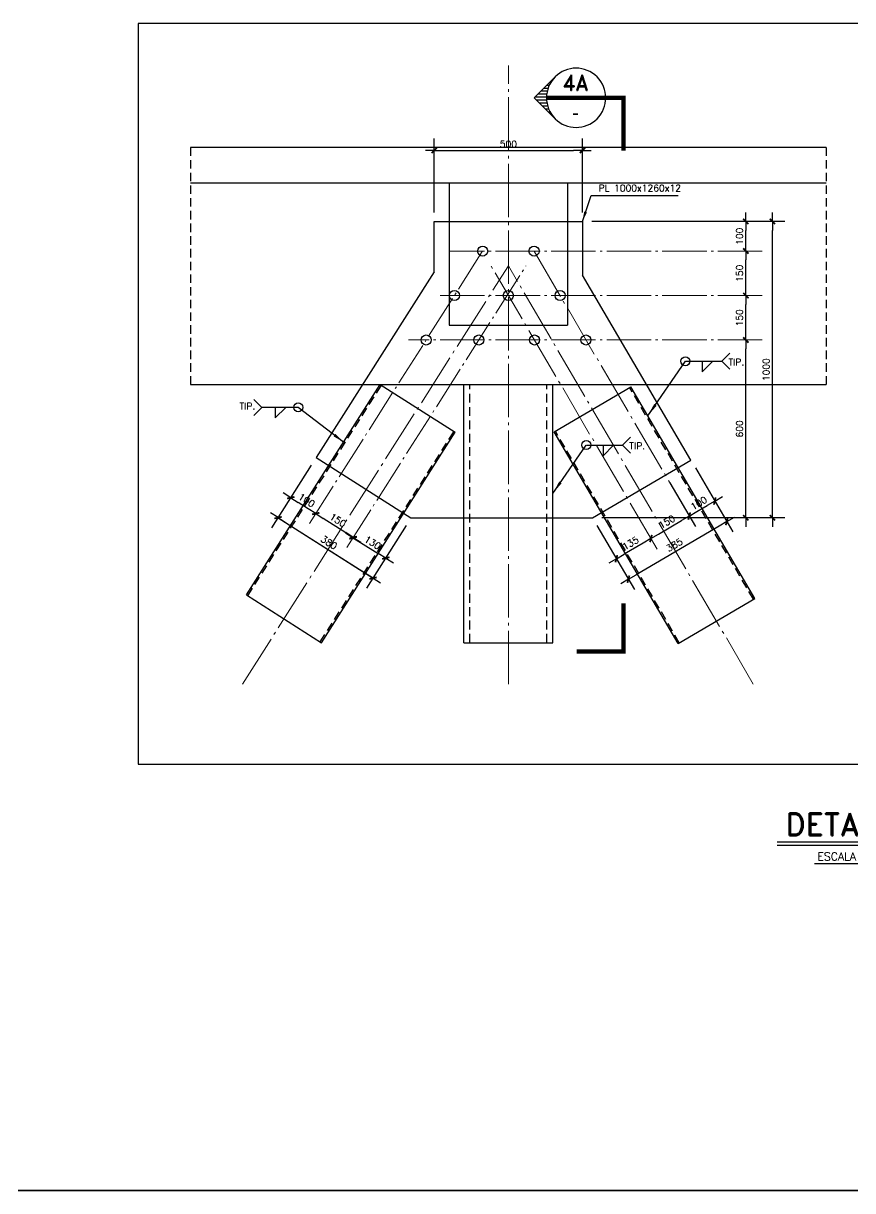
# Model space of a CAD drawing. Extents: x -17499 to 13275, y -26044 to 28890.
# Drawn here: x 2726 to 4126, y 68 to 2038 of the extents above; entities that cross this region are included whole.
import ezdxf
from ezdxf.enums import TextEntityAlignment as Align

# ---------------------------------------------------------------- set-up
doc = ezdxf.new("R2010")
doc.units = 0
doc.header["$LTSCALE"] = 30
doc.header["$MEASUREMENT"] = 0
for name, pattern in [('DASHED', [0.75, 0.5, -0.25]), ('EJES', [12.5, 10, -1, 0.5, -1]), ('RLE-PROYECCION', [0.71438, 0.47625, -0.23813])]:
    doc.linetypes.add(name, pattern=pattern)
doc.layers.get('0').update_dxf_attribs({"linetype": 'CONTINUOUS'})
doc.layers.add('RLA-CONTORNO', color=30, linetype='CONTINUOUS', lineweight=15)
doc.layers.add('RLA-EJES', color=1, linetype='EJES', lineweight=9)
for name, color, linetype in [('RLA-CORTES', 5, 'CONTINUOUS'), ('RLA-COTAS1', 2, 'CONTINUOUS'), ('RLA-COTAS2', 1, 'CONTINUOUS'), ('RLA-FORMATO', 7, 'CONTINUOUS'), ('RLA-MUROS', 5, 'CONTINUOUS'), ('RLA-PERFILES', 3, 'CONTINUOUS'), ('RLA-SEGMENTO1', 2, 'DASHED'), ('RLA-SOLDADURAS', 2, 'CONTINUOUS'), ('RLA-TEXTOS', 3, 'CONTINUOUS')]:
    doc.layers.add(name, color=color, linetype=linetype)
doc.styles.add('ROMAND', font='romand', dxfattribs={"height": 31.5})
doc.styles.add('ROMANS', font='romans.shx', dxfattribs={"height": 11.25})
doc.styles.add('SIETE50', font='ROMAND.SHX', dxfattribs={"height": 31.5})
doc.linetypes.add('ZIGZAG', pattern='A,0.0001,-0.2,[131,ltypeshp.shx,S=0.2,R=0,X=-0.2,Y=0],-0.4,[131,ltypeshp.shx,S=0.2,R=180,X=0.2,Y=0],-0.2', length=0.8001)
doc.dimstyles.new('ING10M', dxfattribs={"dimscale": 50, "dimtxt": 0.27, "dimasz": 0.3, "dimexe": 0.2, "dimexo": 1, "dimgap": 0.1, "dimtad": 1, "dimdec": 1, "dimlfac": 2, "dimzin": 12, "dimdsep": 46, "dimtxsty": 'ROMANS', "dimblk1": 'TICK1', "dimblk2": 'TICK1', "dimsah": 1, "dimcen": 0.09, "dimse1": 1, "dimse2": 1, "dimclrd": 2, "dimclre": 4, "dimclrt": 3, "dimadec": 0, "dimazin": 0, "dimtfac": 1, "dimtdec": 1, "dimtix": 1, "dimtmove": 2, "dimatfit": 3, "dimldrblk": 'TICK1', "dimfxl": 1, "dimtolj": 1, "dimtzin": 12, "dimarcsym": 0})

# ---------------------------------------------------------------- blocks, each defined once
blk = doc.blocks.new('TICK1')
at = {"color": 2}
for points in [[(0, 0), (-1, 0)], [(0, 0), (1, 0)]]:
    blk.add_lwpolyline(points, dxfattribs=at)
at = {"color": 2, "const_width": 0.2}
blk.add_lwpolyline([(-0.3, -0.3), (0.3, 0.3)], dxfattribs=at)
blk = doc.blocks.new('*D29')
at = {"layer": 'RLA-COTAS1', "color": 2, "lineweight": -2, "transparency": 16777216}
blk.add_line((3434.7, 1823.5), (3654.7, 1823.5), dxfattribs=at)
at = {"layer": 'RLA-COTAS1', "color": 2, "lineweight": -2, "transparency": 16777216, "xscale": 15, "yscale": 15, "zscale": 15, "rotation": 180}
blk.add_blockref('TICK1', (3419.7, 1823.5), dxfattribs=at)
at = {"layer": 'RLA-COTAS1', "color": 2, "lineweight": -2, "transparency": 16777216, "xscale": 15, "yscale": 15, "zscale": 15}
blk.add_blockref('TICK1', (3669.7, 1823.5), dxfattribs=at)
at = {"layer": 'RLA-COTAS1', "color": 3, "transparency": 16777216, "insert": (3544.7, 1834.1), "char_height": 11.25, "attachment_point": 5, "style": 'ROMANS'}
blk.add_mtext('\\A1;500', dxfattribs=at)
blk = doc.blocks.new('*D30')
at = {"layer": 'RLA-COTAS1', "color": 2, "lineweight": -2, "transparency": 16777216}
blk.add_line((3990.5, 1218.5), (3990.5, 1688.5), dxfattribs=at)
at = {"layer": 'RLA-COTAS1', "color": 2, "lineweight": -2, "transparency": 16777216, "xscale": 15, "yscale": 15, "zscale": 15}
for p, rotation in [((3990.5, 1703.5), 90), ((3990.5, 1203.5), 270)]:
    blk.add_blockref('TICK1', p, dxfattribs=dict(at, rotation=rotation))
at = {"layer": 'RLA-COTAS1', "color": 3, "transparency": 16777216, "insert": (3979.9, 1453.5), "char_height": 11.25, "attachment_point": 5, "rotation": 90, "style": 'ROMANS'}
blk.add_mtext('\\A1;1000', dxfattribs=at)
blk = doc.blocks.new('*D31')
at = {"layer": 'RLA-COTAS1', "color": 2, "lineweight": -2, "transparency": 16777216}
blk.add_line((3945.5, 1593.5), (3945.5, 1638.5), dxfattribs=at)
at = {"layer": 'RLA-COTAS1', "color": 2, "lineweight": -2, "transparency": 16777216, "xscale": 15, "yscale": 15, "zscale": 15}
for p, rotation in [((3945.5, 1653.5), 90), ((3945.5, 1578.5), 270)]:
    blk.add_blockref('TICK1', p, dxfattribs=dict(at, rotation=rotation))
at = {"layer": 'RLA-COTAS1', "color": 3, "transparency": 16777216, "insert": (3934.9, 1616), "char_height": 11.25, "attachment_point": 5, "rotation": 90, "style": 'ROMANS'}
blk.add_mtext('\\A1;150', dxfattribs=at)
blk = doc.blocks.new('*D32')
at = {"layer": 'RLA-COTAS1', "color": 2, "lineweight": -2, "transparency": 16777216}
blk.add_line((3945.5, 1518.5), (3945.5, 1563.5), dxfattribs=at)
at = {"layer": 'RLA-COTAS1', "color": 2, "lineweight": -2, "transparency": 16777216, "xscale": 15, "yscale": 15, "zscale": 15}
for p, rotation in [((3945.5, 1578.5), 90), ((3945.5, 1503.5), 270)]:
    blk.add_blockref('TICK1', p, dxfattribs=dict(at, rotation=rotation))
at = {"layer": 'RLA-COTAS1', "color": 3, "transparency": 16777216, "insert": (3934.9, 1541), "char_height": 11.25, "attachment_point": 5, "rotation": 90, "style": 'ROMANS'}
blk.add_mtext('\\A1;150', dxfattribs=at)
blk = doc.blocks.new('*D33')
at = {"layer": 'RLA-COTAS1', "color": 2, "lineweight": -2, "transparency": 16777216}
blk.add_line((3945.5, 1218.5), (3945.5, 1488.5), dxfattribs=at)
at = {"layer": 'RLA-COTAS1', "color": 2, "lineweight": -2, "transparency": 16777216, "xscale": 15, "yscale": 15, "zscale": 15}
for p, rotation in [((3945.5, 1503.5), 90), ((3945.5, 1203.5), 270)]:
    blk.add_blockref('TICK1', p, dxfattribs=dict(at, rotation=rotation))
at = {"layer": 'RLA-COTAS1', "color": 3, "transparency": 16777216, "insert": (3934.9, 1353.5), "char_height": 11.25, "attachment_point": 5, "rotation": 90, "style": 'ROMANS'}
blk.add_mtext('\\A1;600', dxfattribs=at)
blk = doc.blocks.new('*D34')
at = {"layer": 'RLA-COTAS1', "color": 2, "lineweight": -2, "transparency": 16777216}
blk.add_line((3945.5, 1668.5), (3945.5, 1688.5), dxfattribs=at)
at = {"layer": 'RLA-COTAS1', "color": 2, "lineweight": -2, "transparency": 16777216, "xscale": 15, "yscale": 15, "zscale": 15}
for p, rotation in [((3945.5, 1703.5), 90), ((3945.5, 1653.5), 270)]:
    blk.add_blockref('TICK1', p, dxfattribs=dict(at, rotation=rotation))
at = {"layer": 'RLA-COTAS1', "color": 3, "transparency": 16777216, "insert": (3934.9, 1678.5), "char_height": 11.25, "attachment_point": 5, "rotation": 90, "style": 'ROMANS'}
blk.add_mtext('\\A1;100', dxfattribs=at)
blk = doc.blocks.new('*D35')
at = {"layer": 'RLA-COTAS1', "color": 2, "lineweight": -2, "transparency": 16777216}
blk.add_line((3207, 1218.7), (3190.1, 1229.4), dxfattribs=at)
at = {"layer": 'RLA-COTAS1', "color": 2, "lineweight": -2, "transparency": 16777216, "xscale": 15, "yscale": 15, "zscale": 15}
for p, rotation in [((3177.5, 1237.4), 147.5473021419668), ((3219.7, 1210.6), 327.5473021419668)]:
    blk.add_blockref('TICK1', p, dxfattribs=dict(at, rotation=rotation))
at = {"layer": 'RLA-COTAS1', "color": 3, "transparency": 16777216, "insert": (3204.3, 1233), "char_height": 11.25, "attachment_point": 5, "rotation": 327.5473, "style": 'ROMANS'}
blk.add_mtext('\\A1;100', dxfattribs=at)
blk = doc.blocks.new('*D53')
at = {"layer": 'RLA-COTAS1', "color": 2, "lineweight": -2, "transparency": 16777216}
blk.add_line((3232.3, 1202.6), (3270.3, 1178.4), dxfattribs=at)
at = {"layer": 'RLA-COTAS1', "color": 2, "lineweight": -2, "transparency": 16777216, "xscale": 15, "yscale": 15, "zscale": 15}
for p, rotation in [((3219.7, 1210.6), 147.5473021419662), ((3283, 1170.4), 327.5473021419662)]:
    blk.add_blockref('TICK1', p, dxfattribs=dict(at, rotation=rotation))
at = {"layer": 'RLA-COTAS1', "color": 3, "transparency": 16777216, "insert": (3257, 1199.4), "char_height": 11.25, "attachment_point": 5, "rotation": 327.5473, "style": 'ROMANS'}
blk.add_mtext('\\A1;150', dxfattribs=at)
blk = doc.blocks.new('*D54')
at = {"layer": 'RLA-COTAS1', "color": 2, "lineweight": -2, "transparency": 16777216}
blk.add_line((3295.2, 1161.7), (3325, 1143.3), dxfattribs=at)
at = {"layer": 'RLA-COTAS1', "color": 2, "lineweight": -2, "transparency": 16777216, "xscale": 15, "yscale": 15, "zscale": 15}
for p, rotation in [((3282.4, 1169.5), 148.4286684678738), ((3337.8, 1135.5), 328.4286684678738)]:
    blk.add_blockref('TICK1', p, dxfattribs=dict(at, rotation=rotation))
at = {"layer": 'RLA-COTAS1', "color": 3, "transparency": 16777216, "insert": (3315.7, 1161.5), "char_height": 11.25, "attachment_point": 5, "rotation": 328.4287, "style": 'ROMANS'}
blk.add_mtext('\\A1;130', dxfattribs=at)
blk = doc.blocks.new('*D55')
at = {"layer": 'RLA-COTAS1', "color": 2, "lineweight": -2, "transparency": 16777216}
blk.add_line((3168.7, 1195.6), (3303.7, 1109.8), dxfattribs=at)
at = {"layer": 'RLA-COTAS1', "color": 2, "lineweight": -2, "transparency": 16777216, "xscale": 15, "yscale": 15, "zscale": 15}
for p, rotation in [((3156, 1203.7), 147.5473021419676), ((3316.3, 1101.7), 327.5473021419676)]:
    blk.add_blockref('TICK1', p, dxfattribs=dict(at, rotation=rotation))
at = {"layer": 'RLA-COTAS1', "color": 3, "transparency": 16777216, "insert": (3241.9, 1161.7), "char_height": 11.25, "attachment_point": 5, "rotation": 327.5473, "style": 'ROMANS'}
blk.add_mtext('\\A1;380', dxfattribs=at)
blk = doc.blocks.new('*D36')
at = {"layer": 'RLA-COTAS1', "color": 2, "lineweight": -2, "transparency": 16777216}
blk.add_line((3900.4, 1189.6), (3760.2, 1107.4), dxfattribs=at)
at = {"layer": 'RLA-COTAS1', "color": 2, "lineweight": -2, "transparency": 16777216, "xscale": 15, "yscale": 15, "zscale": 15}
for p, rotation in [((3913.3, 1197.2), 30.37144683349789), ((3747.3, 1099.9), 210.3714468334979)]:
    blk.add_blockref('TICK1', p, dxfattribs=dict(at, rotation=rotation))
at = {"layer": 'RLA-COTAS1', "color": 3, "transparency": 16777216, "insert": (3824.9, 1157.7), "char_height": 11.25, "attachment_point": 5, "rotation": 30.3714, "style": 'ROMANS'}
blk.add_mtext('\\A1;385', dxfattribs=at)
blk = doc.blocks.new('*D37')
at = {"layer": 'RLA-COTAS1', "color": 2, "lineweight": -2, "transparency": 16777216}
blk.add_line((3862.9, 1214), (3880.2, 1224.1), dxfattribs=at)
at = {"layer": 'RLA-COTAS1', "color": 2, "lineweight": -2, "transparency": 16777216, "xscale": 15, "yscale": 15, "zscale": 15}
for p, rotation in [((3893.1, 1231.7), 30.37144683349739), ((3850, 1206.4), 210.3714468334974)]:
    blk.add_blockref('TICK1', p, dxfattribs=dict(at, rotation=rotation))
at = {"layer": 'RLA-COTAS1', "color": 3, "transparency": 16777216, "insert": (3866.2, 1228.2), "char_height": 11.25, "attachment_point": 5, "rotation": 30.3714, "style": 'ROMANS'}
blk.add_mtext('\\A1;100', dxfattribs=at)
blk = doc.blocks.new('*D38')
at = {"layer": 'RLA-COTAS1', "color": 2, "lineweight": -2, "transparency": 16777216}
blk.add_line((3798.2, 1176.1), (3837, 1198.8), dxfattribs=at)
at = {"layer": 'RLA-COTAS1', "color": 2, "lineweight": -2, "transparency": 16777216, "xscale": 15, "yscale": 15, "zscale": 15}
for p, rotation in [((3850, 1206.4), 30.37144683349969), ((3785.3, 1168.5), 210.3714468334997)]:
    blk.add_blockref('TICK1', p, dxfattribs=dict(at, rotation=rotation))
at = {"layer": 'RLA-COTAS1', "color": 3, "transparency": 16777216, "insert": (3812.2, 1196.6), "char_height": 11.25, "attachment_point": 5, "rotation": 30.3714, "style": 'ROMANS'}
blk.add_mtext('\\A1;150', dxfattribs=at)
blk = doc.blocks.new('*D39')
at = {"layer": 'RLA-COTAS1', "color": 2, "lineweight": -2, "transparency": 16777216}
blk.add_line((3772.3, 1160.9), (3740, 1142), dxfattribs=at)
at = {"layer": 'RLA-COTAS1', "color": 2, "lineweight": -2, "transparency": 16777216, "xscale": 15, "yscale": 15, "zscale": 15}
for p, rotation in [((3785.3, 1168.5), 30.37144683349709), ((3727, 1134.4), 210.3714468334971)]:
    blk.add_blockref('TICK1', p, dxfattribs=dict(at, rotation=rotation))
at = {"layer": 'RLA-COTAS1', "color": 3, "transparency": 16777216, "insert": (3750.8, 1160.6), "char_height": 11.25, "attachment_point": 5, "rotation": 30.3714, "style": 'ROMANS'}
blk.add_mtext('\\A1;135', dxfattribs=at)
blk = doc.blocks.new('T-DETALL')
at = {"color": 6}
for p, q in [((-154.5, -3.1), (177.6, -3.1)), ((-154.5, -8.1), (63.6, -8.1))]:
    blk.add_line(p, q, dxfattribs=at)
at = {"color": 3}
blk.add_line((-102.1, -33.6), (13.5, -33.6), dxfattribs=at)
blk.add_circle((130.1, -3.1), 47.5, dxfattribs=at)
at = {"color": 6, "style": 'SIETE50'}
blk.add_text('DETALLE', height=31.5, dxfattribs=at).set_placement((-142.7, 5.5))
blk.add_attdef('A', text='', height=31.5, dxfattribs=at).set_placement((130.2, 20.5), align=Align.MIDDLE_CENTER)
at = {"color": 3, "style": 'ROMANS'}
blk.add_attdef('ESCALA', (-97.8, -29.4), '', height=11.2, dxfattribs=at)
blk.add_attdef('-', text='', height=13, dxfattribs=at).set_placement((130.2, -25.9), align=Align.MIDDLE)
blk = doc.blocks.new('*X62')
at = {"color": 0}
for p, q in [((2610.12, 1260), (2610.36, 1260)), ((2611.85, 1257.5), (2612.86, 1257.5)), ((2613.19, 1255), (2615.36, 1255)), ((2614.19, 1252.5), (2617.86, 1252.5)), ((2614.89, 1250), (2620.36, 1250)), ((2615.32, 1247.5), (2622.86, 1247.5)), ((2615.42, 1242.5), (2623.86, 1242.5)), ((2615.49, 1245), (2625.36, 1245)), ((2612.43, 1232.5), (2613.86, 1232.5)), ((2613.62, 1235), (2616.36, 1235)), ((2614.5, 1237.5), (2618.86, 1237.5)), ((2615.09, 1240), (2621.36, 1240)), ((2608.83, 1227.5), (2608.86, 1227.5)), ((2610.87, 1230), (2611.36, 1230))]:
    blk.add_line(p, q, dxfattribs=at)
blk = doc.blocks.new('*U64')
at = {"layer": 'RLA-CORTES', "color": 2, "linetype": 'Continuous'}
for p, q in [((-57.68, 77.32), (-75.36, 59.64)), ((-75.36, 59.64), (-57.68, 41.96))]:
    blk.add_line(p, q, dxfattribs=at)
at = {"layer": 'RLA-CORTES', "color": 2, "linetype": 'Continuous', "const_width": 3.5}
blk.add_lwpolyline([(-65, 59.64), (0, 59.64), (0, 15.14)], dxfattribs=at)
at = {"layer": 'RLA-CORTES', "color": 2, "const_width": 3.51}
blk.add_lwpolyline([(-39.53, -407.44), (0, -407.44), (0, -366.97)], dxfattribs=at)
at = {"layer": 'RLA-CORTES', "color": 1, "linetype": 'Continuous'}
blk.add_arc((-40, 59.64), 25, 225, 135, dxfattribs=at)
at = {"layer": 'RLA-CORTES', "color": 2, "linetype": 'Continuous'}
blk.add_arc((-40, 59.64), 25, 135, 225, dxfattribs=at)
at = {"layer": 'RLA-CORTES', "color": 2, "linetype": 'Continuous', "xscale": -1}
blk.add_blockref('*X62', (2550.5, -1184.86), dxfattribs=at)
at = {"layer": 'RLA-CORTES', "color": 3, "linetype": 'Continuous', "style": 'ROMAND', "flags": 12}
blk.add_attdef('CORTE', text='', height=13, dxfattribs=at).set_placement((-40.55, 65.92), align=Align.CENTER)
at = {"layer": 'RLA-CORTES', "color": 3, "linetype": 'Continuous', "flags": 12}
blk.add_attdef('PLANO', text='', height=13, dxfattribs=at).set_placement((-40.42, 40.8), align=Align.CENTER)
at = {"layer": 'RLA-CORTES', "color": 3, "linetype": 'Continuous', "style": 'ROMAND', "flags": 13}
blk.add_attdef('NUM', text='', height=13, dxfattribs=at).set_placement((42.87, -10.98), align=Align.MIDDLE)

msp = doc.modelspace()

# ---------------------------------------------------------------- linework, layer by layer
at = {"layer": 'RLA-CONTORNO'}
msp.add_line((3469.666, 1421.865), (3469.666, 1417.826), dxfattribs=at)
at = {"layer": 'RLA-CORTES', "color": 2}
msp.add_lwpolyline([(5369.666, 2037.812), (2919.666, 2037.812), (2919.666, 787.812), (5369.666, 787.812)], close=True, dxfattribs=at)
at = {"layer": 'RLA-COTAS2'}
for p, q in [((3419.666, 1718.504), (3419.666, 1843.504)), ((3669.666, 1718.504), (3669.666, 1843.504)), ((4011.231, 1703.504), (3685.552, 1703.504)), ((3145.279, 1186.804), (3212.354, 1292.284)), ((3860.248, 1287.777), (3923.448, 1179.931)), ((3817.109, 1262.497), (3860.374, 1188.67)), ((4011.231, 1203.504), (3702.661, 1203.504)), ((3305.607, 1084.85), (3372.683, 1190.329)), ((3694.165, 1190.448), (3757.366, 1082.602))]:
    msp.add_line(p, q, dxfattribs=at)
at = {"layer": 'RLA-EJES', "ltscale": 0.3}
for p, q in [((3544.666, 923), (3544.666, 1966.812)), ((3860.365, 1188.665), (3588.022, 1653.504)), ((3096.029, 923), (3544.666, 1628.504)), ((3795.666, 1150.75), (3515.69, 1628.504)), ((3958.11, 923), (3544.666, 1628.504))]:
    msp.add_line(p, q, dxfattribs=at)
at = {"layer": 'RLA-EJES', "ltscale": 0.25}
for p, q in [((3208.934, 1193.727), (3501.311, 1653.504)), ((3973.272, 1653.504), (3444.666, 1653.504)), ((3272.222, 1153.482), (3574.293, 1628.504)), ((3973.272, 1578.504), (3423.991, 1578.504)), ((3973.272, 1503.504), (3376.298, 1503.504))]:
    msp.add_line(p, q, dxfattribs=at)
at = {"layer": 'RLA-FORMATO', "color": 6, "linetype": 'Continuous'}
for p, q in [((-58.1, 68.098), (5686.9, 68.098)), ((5686.9, 68.098), (426.9, 68.098))]:
    msp.add_line(p, q, dxfattribs=at)
at = {"layer": 'RLA-MUROS'}
for p, q in [((4081.166, 1828.504), (3008.166, 1828.504)), ((3008.166, 1768.504), (3444.666, 1768.504)), ((3008.166, 1768.504), (4081.166, 1768.504)), ((3444.666, 1768.504), (3444.666, 1528.504)), ((3644.666, 1768.504), (4081.166, 1768.504)), ((3644.666, 1768.504), (3644.666, 1528.504)), ((3444.666, 1528.504), (3644.666, 1528.504)), ((3008.166, 1428.504), (3644.666, 1428.504)), ((3644.666, 1428.504), (4081.166, 1428.504))]:
    msp.add_line(p, q, dxfattribs=at)
at = {"layer": 'RLA-MUROS', "color": 1, "linetype": 'RLE-PROYECCION'}
for p, q in [((3008.166, 1828.504), (3008.166, 1428.504)), ((4081.166, 1828.504), (4081.166, 1428.504))]:
    msp.add_line(p, q, dxfattribs=at)
at = {"layer": 'RLA-PERFILES'}
for p, q in [((3419.666, 1618.292), (3419.666, 1703.504)), ((3419.666, 1703.504), (3669.666, 1703.504)), ((3669.666, 1703.504), (3669.666, 1612.986)), ((3419.666, 1618.292), (3220.403, 1304.941)), ((3852.664, 1300.718), (3669.666, 1612.986)), ((3102.697, 1073.253), (3328.604, 1428.504)), ((3328.604, 1428.504), (3455.18, 1348.013)), ((3469.666, 992.762), (3469.666, 1428.504)), ((3619.666, 992.762), (3619.666, 1428.504)), ((3621.823, 1348.505), (3751.238, 1424.346)), ((3960.454, 1067.339), (3751.238, 1424.346)), ((3229.272, 992.762), (3455.18, 1348.013)), ((3831.039, 991.498), (3621.823, 1348.505)), ((3220.403, 1304.941), (3379.918, 1203.504)), ((3686.776, 1203.504), (3852.664, 1300.718)), ((3156.011, 1203.681), (3316.339, 1101.726)), ((3379.918, 1203.504), (3686.776, 1203.504))]:
    msp.add_line(p, q, dxfattribs=at)
at = {"layer": 'RLA-PERFILES', "color": 1, "linetype": 'ZIGZAG'}
for p, q in [((3102.697, 1073.253), (3229.272, 992.762)), ((3831.039, 991.498), (3960.454, 1067.339)), ((3469.666, 992.762), (3619.666, 992.762))]:
    msp.add_line(p, q, dxfattribs=at)
at = {"layer": 'RLA-PERFILES', "color": 2}
for centre in [(3501.311, 1653.504), (3588.022, 1653.504), (3453.618, 1578.504), (3544.666, 1578.504), (3631.921, 1578.504), (3405.924, 1503.504), (3494.804, 1503.504), (3588.943, 1503.504), (3675.657, 1503.504)]:
    msp.add_circle(centre, 8.5, dxfattribs=at)
at = {"layer": 'RLA-SEGMENTO1'}
for p, q in [((3104.806, 1071.911), (3330.714, 1427.162)), ((3479.666, 992.762), (3479.666, 1428.504)), ((3609.666, 992.762), (3609.666, 1428.504)), ((3958.297, 1066.075), (3749.081, 1423.082)), ((3227.162, 994.104), (3453.07, 1349.355)), ((3833.196, 992.762), (3623.98, 1349.769))]:
    msp.add_line(p, q, dxfattribs=at)
at = {"layer": 'RLA-SOLDADURAS'}
for p, q in [((3904.891, 1467.714), (3918.391, 1481.214)), ((3779.914, 1375.413), (3843.558, 1467.714)), ((3843.863, 1467.714), (3904.891, 1467.714)), ((3871.828, 1467.714), (3871.828, 1449.83)), ((3871.828, 1449.83), (3889.712, 1467.714)), ((3904.891, 1467.714), (3918.391, 1454.214)), ((3128.746, 1389.766), (3115.246, 1403.266)), ((3128.746, 1389.766), (3115.246, 1376.266)), ((3190.08, 1389.766), (3128.746, 1389.766)), ((3151.02, 1371.883), (3168.904, 1389.766)), ((3151.02, 1389.766), (3151.02, 1371.883)), ((3266.641, 1331.064), (3190.08, 1389.766)), ((3737.507, 1326.185), (3751.007, 1339.685)), ((3619.666, 1244.625), (3676.173, 1326.185)), ((3676.478, 1326.185), (3737.507, 1326.185)), ((3704.443, 1326.185), (3704.443, 1308.302)), ((3704.443, 1308.302), (3722.327, 1326.185)), ((3737.507, 1326.185), (3751.007, 1312.685))]:
    msp.add_line(p, q, dxfattribs=at)
for points in [[(3779.914, 1375.413, 0, 5, 0), (3792.855, 1394.092, 5, 5, 0)], [(3266.641, 1331.064, 0, 5, 0), (3251.098, 1342.981, 5, 5, 0)], [(3619.666, 1244.625, 0, 5, 0), (3632.607, 1263.304, 5, 5, 0)]]:
    msp.add_lwpolyline(points, format="xyseb", dxfattribs=at)
for centre in [(3843.558, 1467.714), (3190.08, 1389.766), (3676.173, 1326.185)]:
    msp.add_circle(centre, 7.58, dxfattribs=at)
at = {"layer": 'RLA-TEXTOS', "color": 1}
for p, q in [((3669.666, 1703.504), (3684.401, 1747.563)), ((3684.401, 1747.563), (3831.381, 1747.563))]:
    msp.add_line(p, q, dxfattribs=at)
at = {"layer": 'RLA-TEXTOS', "color": 2}
msp.add_lwpolyline([(3669.666, 1703.504, 0, 5, 0), (3675.079, 1719.687, 5, 5, 0)], format="xyseb", dxfattribs=at)

# ---------------------------------------------------------------- block references
at = {"xscale": 1.2, "yscale": 1.2, "zscale": 1.2}
msp.add_blockref('T-DETALL', (4183.686, 660.561), dxfattribs=at).add_auto_attribs({'ESCALA': 'ESCALA 1:10', 'A': '4', '-': '-'})
at = {"layer": 'RLA-CORTES'}
ref = msp.add_blockref('*U64', (3739.013, 1792.871), dxfattribs=dict(at, xscale=2, yscale=2, zscale=2))
ref.add_attrib('PLANO', '-', dxfattribs={"color": 3, "linetype": 'Continuous', "height": 26}).set_placement((3658.166, 1874.471), align=Align.CENTER)
ref.add_attrib('CORTE', '4A', dxfattribs={"color": 3, "linetype": 'Continuous', "height": 26, "style": 'ROMAND'}).set_placement((3657.903, 1924.721), align=Align.CENTER)

# ---------------------------------------------------------------- texts
at = {"layer": 'RLA-TEXTOS', "style": 'ROMANS'}
msp.add_text('PL 1000x1260x12', height=11.25, dxfattribs=at).set_placement((3766.597, 1754.294), align=Align.CENTER)
for p in [(3916.302, 1460.664), (3091.14, 1386.203), (3748.917, 1319.135)]:
    msp.add_text('TIP.', height=11.25, dxfattribs=at).set_placement(p)

# ---------------------------------------------------------------- dimensions: what is measured, and where the dimension line sits
at = {"layer": 'RLA-COTAS1'}
dim = msp.add_linear_dim(base=(3669.666, 1823.504), p1=(3419.666, 1823.504), p2=(3669.666, 1823.504), dimstyle='ING10M', dxfattribs=at)
dim.commit()
dim.dimension.update_dxf_attribs({"geometry": '*D29', "text_midpoint": (3544.666, 1834.129)})
for base, p1, p2, picture, middle in [((3945.525, 1703.504), (3945.525, 1653.504), (3945.525, 1703.504), '*D34', (3934.9, 1678.504)), ((3990.522, 1703.504), (3990.522, 1203.504), (3990.522, 1703.504), '*D30', (3979.897, 1453.504)), ((3945.525, 1653.504), (3945.525, 1578.504), (3945.525, 1653.504), '*D31', (3934.9, 1616.004)), ((3945.525, 1578.504), (3945.525, 1503.504), (3945.525, 1578.504), '*D32', (3934.9, 1541.004)), ((3945.525, 1503.504), (3945.525, 1203.504), (3945.525, 1503.504), '*D33', (3934.9, 1353.504))]:
    dim = msp.add_linear_dim(base=base, p1=p1, p2=p2, angle=90, dimstyle='ING10M', dxfattribs=at)
    dim.commit()
    dim.dimension.update_dxf_attribs({"geometry": picture, "text_midpoint": middle})
for p1, p2, distance, picture, middle in [((3208.934, 1193.727), (3166.743, 1220.558), -20, '*D35', (3204.272, 1232.985)), ((3849.974, 1206.417), (3893.112, 1231.697), 0, '*D37', (3866.171, 1228.224)), ((3145.279, 1186.804), (3305.607, 1084.85), 20, '*D55', (3241.876, 1161.669)), ((3219.666, 1210.604), (3282.954, 1170.359), 0, '*D53', (3257.012, 1199.447)), ((3913.336, 1197.187), (3747.254, 1099.858), 0, '*D36', (3824.923, 1157.689)), ((3785.266, 1168.497), (3849.974, 1206.417), 0, '*D38', (3812.248, 1196.624)), ((3282.418, 1169.515), (3337.803, 1135.48), 0, '*D54', (3315.673, 1161.55)), ((3785.266, 1168.497), (3727.029, 1134.368), 0, '*D39', (3750.776, 1160.599))]:
    dim = msp.add_aligned_dim(p1=p1, p2=p2, distance=distance, dimstyle='ING10M', dxfattribs=at)
    dim.commit()
    dim.dimension.update_dxf_attribs({"geometry": picture, "text_midpoint": middle})

doc.saveas('drawing.dxf')
